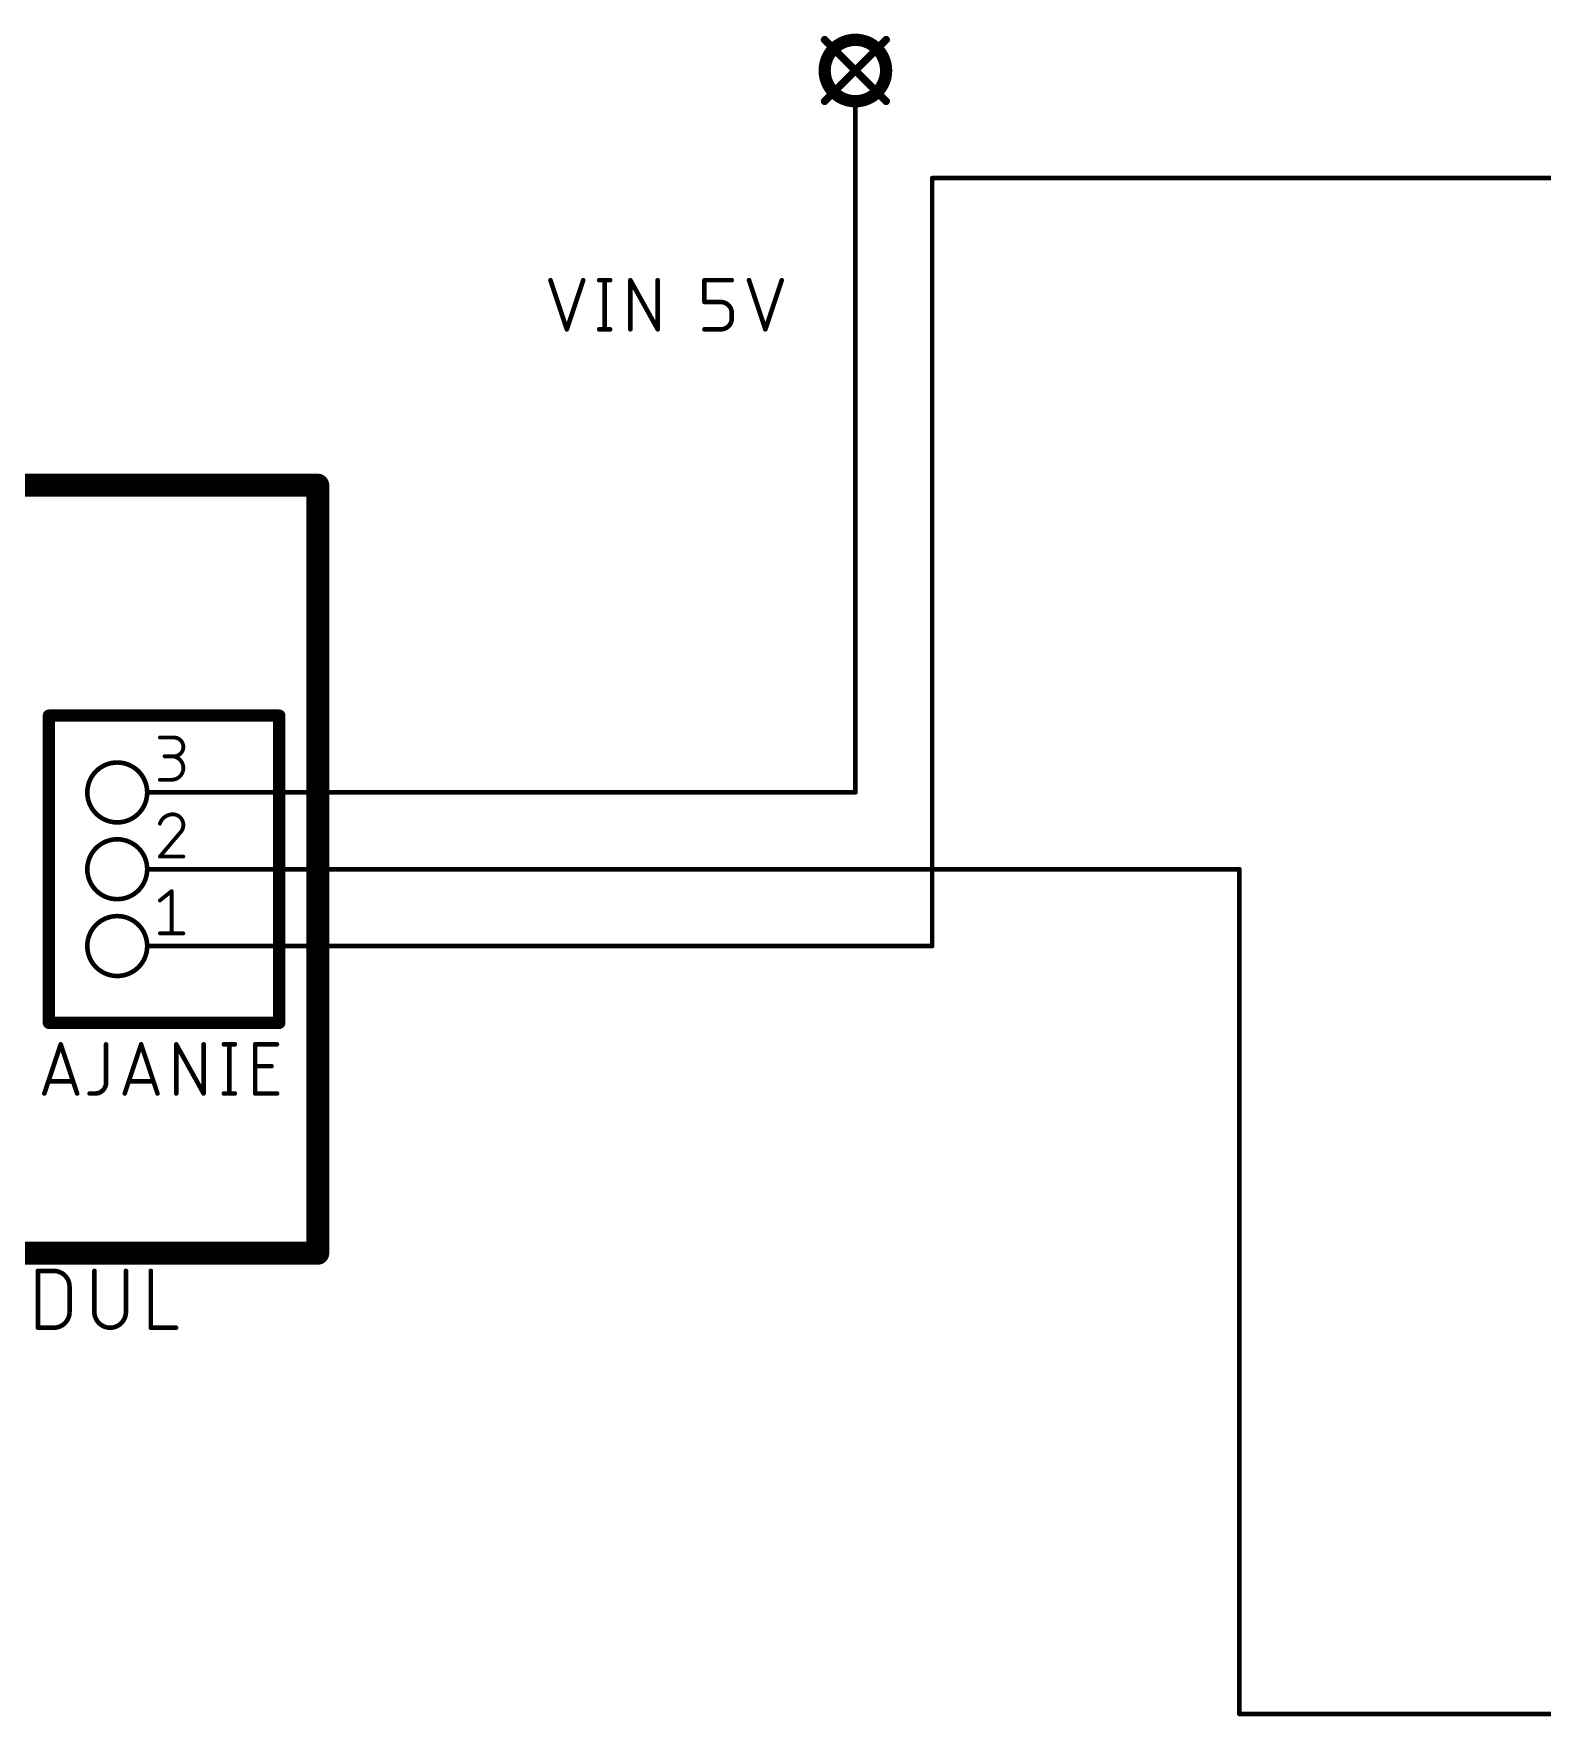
# Model space of a CAD drawing. Extents: x -10 to 250, y 0 to 179.
# Drawn here: x 41.4 to 91.3, y 78.7 to 134.3 of the extents above; entities that cross this region are included whole.
import ezdxf

# ---------------------------------------------------------------- set-up
doc = ezdxf.new("R2010")
doc.units = 0
for name, color, linetype in [('90', 214, 'CONTINUOUS'), ('91', 94, 'CONTINUOUS'), ('94', 14, 'CONTINUOUS'), ('95', 250, 'CONTINUOUS')]:
    doc.layers.add(name, color=color, linetype=linetype)

msp = doc.modelspace()

# ---------------------------------------------------------------- linework, layer by layer
at = {"layer": '90'}
for points, const_width in [([(50.8, 119.38), (20.32, 119.38)], 0.762), ([(50.8, 93.98), (50.8, 119.38)], 0.762), ([(20.32, 93.98), (50.8, 93.98)], 0.762), ([(41.5492, 91.5162), (41.5492, 93.3958)], 0.1524), ([(41.5492, 93.3958), (42.0713, 93.3958)], 0.1524), ([(42.5935, 92.8737), (42.5935, 92.0383)], 0.1524), ([(43.4135, 93.3958), (43.4135, 92.0383)], 0.1524), ([(44.4577, 92.0383), (44.4577, 93.3958)], 0.1524), ([(45.2805, 93.3958), (45.2805, 91.5162)], 0.1524), ([(42.0713, 91.5162), (41.5492, 91.5162)], 0.1524), ([(45.2805, 91.5162), (46.1158, 91.5162)], 0.1524)]:
    msp.add_lwpolyline(points, dxfattribs=dict(at, const_width=const_width))
for points, const_width in [([(50.9905, 119.38, 1), (50.6095, 119.38)], 0.381), ([(50.8, 119.1895, 1), (50.8, 119.5705)], 0.381), ([(50.6095, 93.98, 1), (50.9905, 93.98)], 0.381), ([(50.8, 93.7895, 1), (50.8, 94.1705)], 0.381), ([(41.5873, 93.3958, 1), (41.5111, 93.3958)], 0.0762), ([(41.5492, 93.4339, 1), (41.5492, 93.3577)], 0.0762), ([(42.5935, 92.8737, 0.4142), (42.0713, 93.3958)], 0.1524), ([(42.0713, 93.4339, 1), (42.0713, 93.3577)], 0.0762), ([(42.0713, 93.3577, 1), (42.0713, 93.4339)], 0.0762), ([(42.6316, 92.8737, 1), (42.5554, 92.8737)], 0.0762), ([(43.4516, 93.3958, 1), (43.3754, 93.3958)], 0.0762), ([(44.4958, 93.3958, 1), (44.4196, 93.3958)], 0.0762), ([(45.3186, 93.3958, 1), (45.2424, 93.3958)], 0.0762), ([(42.5554, 92.8737, 1), (42.6316, 92.8737)], 0.0762), ([(42.0713, 91.5162, 0.4142), (42.5935, 92.0383)], 0.1524), ([(42.6316, 92.0383, 1), (42.5554, 92.0383)], 0.0762), ([(42.5554, 92.0383, 1), (42.6316, 92.0383)], 0.0762), ([(43.4135, 92.0383, 1), (44.4577, 92.0383)], 0.1524), ([(43.4516, 92.0383, 1), (43.3754, 92.0383)], 0.0762), ([(43.3754, 92.0383, 1), (43.4516, 92.0383)], 0.0762), ([(44.4958, 92.0383, 1), (44.4196, 92.0383)], 0.0762), ([(44.4196, 92.0383, 1), (44.4958, 92.0383)], 0.0762), ([(41.5492, 91.5543, 1), (41.5492, 91.4781)], 0.0762), ([(41.5111, 91.5162, 1), (41.5873, 91.5162)], 0.0762), ([(42.0713, 91.5543, 1), (42.0713, 91.4781)], 0.0762), ([(42.0713, 91.4781, 1), (42.0713, 91.5543)], 0.0762), ([(45.2805, 91.5543, 1), (45.2805, 91.4781)], 0.0762), ([(45.2424, 91.5162, 1), (45.3186, 91.5162)], 0.0762), ([(46.1158, 91.4781, 1), (46.1158, 91.5543)], 0.0762)]:
    msp.add_lwpolyline(points, format="xyb", dxfattribs=dict(at, const_width=const_width))
at = {"layer": '91', "const_width": 0.1524}
for points in [[(68.58, 109.22), (68.58, 129.54)], [(96.52, 129.54), (71.12, 129.54)], [(71.12, 129.54), (71.12, 104.14)], [(45.72, 109.22), (68.58, 109.22)], [(81.28, 106.68), (45.72, 106.68)], [(81.28, 78.74), (81.28, 106.68)], [(71.12, 104.14), (45.72, 104.14)], [(149.86, 78.74), (81.28, 78.74)]]:
    msp.add_lwpolyline(points, dxfattribs=at)
at = {"layer": '91', "const_width": 0.0762}
for points in [[(68.6181, 129.54, 1), (68.5419, 129.54)], [(71.12, 129.5781, 1), (71.12, 129.5019)], [(71.1581, 129.54, 1), (71.0819, 129.54)], [(45.72, 109.2581, 1), (45.72, 109.1819)], [(68.5419, 109.22, 1), (68.6181, 109.22)], [(68.58, 109.1819, 1), (68.58, 109.2581)], [(45.72, 106.7181, 1), (45.72, 106.6419)], [(81.3181, 106.68, 1), (81.2419, 106.68)], [(81.28, 106.6419, 1), (81.28, 106.7181)], [(45.72, 104.1781, 1), (45.72, 104.1019)], [(71.0819, 104.14, 1), (71.1581, 104.14)], [(71.12, 104.1019, 1), (71.12, 104.1781)], [(81.28, 78.7781, 1), (81.28, 78.7019)], [(81.2419, 78.74, 1), (81.3181, 78.74)]]:
    msp.add_lwpolyline(points, format="xyb", dxfattribs=at)
at = {"layer": '94'}
for points, const_width in [([(68.58, 132.08, 1), (68.58, 134.112, 1), (68.58, 132.08)], 0.4064), ([(67.6089, 134.1569, 1), (67.5191, 134.0671)], 0.127), ([(69.6409, 134.0671, 1), (69.5511, 134.1569)], 0.127), ([(67.5191, 132.1249, 1), (67.6089, 132.0351)], 0.127), ([(68.6181, 132.08, 1), (68.5419, 132.08)], 0.0762), ([(69.5511, 132.0351, 1), (69.6409, 132.1249)], 0.127), ([(68.5419, 129.54, 1), (68.6181, 129.54)], 0.0762), ([(41.91, 111.8616, 1), (41.91, 111.6584)], 0.2032), ([(42.0116, 111.76, 1), (41.8084, 111.76)], 0.2032), ([(49.6316, 111.76, 1), (49.4284, 111.76)], 0.2032), ([(49.53, 111.6584, 1), (49.53, 111.8616)], 0.2032), ([(44.1706, 108.2294, 1), (44.1706, 110.2106, 1), (44.1706, 108.2294)], 0.1524), ([(45.1612, 109.2581, 1), (45.1612, 109.1819)], 0.0762), ([(45.72, 109.1819, 1), (45.72, 109.2581)], 0.0762), ([(44.1706, 105.6894, 1), (44.1706, 107.6706, 1), (44.1706, 105.6894)], 0.1524), ([(45.1612, 106.7181, 1), (45.1612, 106.6419)], 0.0762), ([(45.72, 106.6419, 1), (45.72, 106.7181)], 0.0762), ([(44.1706, 103.1494, 1), (44.1706, 105.1306, 1), (44.1706, 103.1494)], 0.1524), ([(45.1612, 104.1781, 1), (45.1612, 104.1019)], 0.0762), ([(45.72, 104.1019, 1), (45.72, 104.1781)], 0.0762), ([(41.91, 101.7016, 1), (41.91, 101.4984)], 0.2032), ([(41.8084, 101.6, 1), (42.0116, 101.6)], 0.2032), ([(49.4284, 101.6, 1), (49.6316, 101.6)], 0.2032), ([(49.53, 101.4984, 1), (49.53, 101.7016)], 0.2032)]:
    msp.add_lwpolyline(points, format="xyb", dxfattribs=dict(at, const_width=const_width))
for points, const_width in [([(67.564, 134.112), (69.596, 132.08)], 0.254), ([(67.564, 132.08), (69.596, 134.112)], 0.254), ([(68.58, 129.54), (68.58, 132.08)], 0.1524), ([(49.53, 111.76), (41.91, 111.76)], 0.4064), ([(41.91, 111.76), (41.91, 101.6)], 0.4064), ([(49.53, 101.6), (49.53, 111.76)], 0.4064), ([(45.72, 109.22), (45.1612, 109.22)], 0.1524), ([(45.72, 106.68), (45.1612, 106.68)], 0.1524), ([(45.72, 104.14), (45.1612, 104.14)], 0.1524), ([(41.91, 101.6), (49.53, 101.6)], 0.4064)]:
    msp.add_lwpolyline(points, dxfattribs=dict(at, const_width=const_width))
at = {"layer": '95'}
for points, const_width in [([(58.4962, 126.1618), (59.0381, 124.5362)], 0.1524), ([(59.0381, 124.5362), (59.5799, 126.1618)], 0.1524), ([(60.1079, 126.1618), (60.4692, 126.1618)], 0.1524), ([(60.2886, 126.1618), (60.2886, 124.5362)], 0.1524), ([(61.1396, 124.5362), (61.1396, 126.1618)], 0.1524), ([(61.1396, 126.1618), (62.0427, 124.5362)], 0.1524), ([(62.0427, 124.5362), (62.0427, 126.1618)], 0.1524), ([(63.5885, 125.4393), (63.5885, 126.1618)], 0.1524), ([(63.5885, 126.1618), (64.4916, 126.1618)], 0.1524), ([(65.0613, 126.1618), (65.6032, 124.5362)], 0.1524), ([(65.6032, 124.5362), (66.145, 126.1618)], 0.1524), ([(64.1304, 125.4393), (63.5885, 125.4393)], 0.1524), ([(64.4916, 124.8974), (64.4916, 125.0781)], 0.1524), ([(60.1079, 124.5362), (60.4692, 124.5362)], 0.1524), ([(63.5885, 124.5362), (64.1304, 124.5362)], 0.1524), ([(45.5803, 111.0361), (46.046, 111.0361)], 0.127), ([(46.046, 110.4152), (45.7355, 110.4152)], 0.127), ([(45.5803, 109.6391), (45.9684, 109.6391)], 0.127), ([(46.24, 107.8752), (45.5803, 107.0991)], 0.127), ([(45.5803, 107.0991), (46.3564, 107.0991)], 0.127), ([(45.5803, 105.6457), (45.9684, 105.9561)], 0.127), ([(45.9684, 105.9561), (45.9684, 104.5591)], 0.127), ([(45.5803, 104.5591), (46.3564, 104.5591)], 0.127), ([(41.7603, 99.2632), (42.3021, 100.8888)], 0.1524), ([(42.3021, 100.8888), (42.844, 99.2632)], 0.1524), ([(43.8012, 100.8888), (43.8012, 99.6244)], 0.1524), ([(44.4176, 99.2632), (44.9595, 100.8888)], 0.1524), ([(44.9595, 100.8888), (45.5013, 99.2632)], 0.1524), ([(46.1231, 99.2632), (46.1231, 100.8888)], 0.1524), ([(46.1231, 100.8888), (47.0262, 99.2632)], 0.1524), ([(47.0262, 99.2632), (47.0262, 100.8888)], 0.1524), ([(47.6967, 100.8888), (48.0579, 100.8888)], 0.1524), ([(47.8773, 100.8888), (47.8773, 99.2632)], 0.1524), ([(48.7313, 99.2632), (48.7313, 100.8888)], 0.1524), ([(48.7313, 100.8888), (49.4538, 100.8888)], 0.1524), ([(48.7313, 100.1663), (49.2732, 100.1663)], 0.1524), ([(42.7085, 99.6696), (41.8957, 99.6696)], 0.1524), ([(45.3659, 99.6696), (44.5531, 99.6696)], 0.1524), ([(43.44, 99.2632), (43.2593, 99.2632)], 0.1524), ([(47.6967, 99.2632), (48.0579, 99.2632)], 0.1524), ([(49.4538, 99.2632), (48.7313, 99.2632)], 0.1524)]:
    msp.add_lwpolyline(points, dxfattribs=dict(at, const_width=const_width))
for points, const_width in [([(58.5323, 126.1738, 1), (58.4601, 126.1498)], 0.0762), ([(59.6161, 126.1498, 1), (59.5438, 126.1738)], 0.0762), ([(60.1079, 126.1999, 1), (60.1079, 126.1237)], 0.0762), ([(60.3267, 126.1618, 1), (60.2505, 126.1618)], 0.0762), ([(60.4692, 126.1237, 1), (60.4692, 126.1999)], 0.0762), ([(61.1777, 126.1618, 1), (61.1015, 126.1618)], 0.0762), ([(61.1729, 126.1803, 1), (61.1063, 126.1433)], 0.0762), ([(62.0808, 126.1618, 1), (62.0046, 126.1618)], 0.0762), ([(63.6266, 126.1618, 1), (63.5504, 126.1618)], 0.0762), ([(63.5885, 126.1999, 1), (63.5885, 126.1237)], 0.0762), ([(64.4916, 126.1237, 1), (64.4916, 126.1999)], 0.0762), ([(65.0975, 126.1738, 1), (65.0252, 126.1498)], 0.0762), ([(66.1812, 126.1498, 1), (66.1089, 126.1738)], 0.0762), ([(63.5885, 125.4774, 1), (63.5885, 125.4012)], 0.0762), ([(63.5504, 125.4393, 1), (63.6266, 125.4393)], 0.0762), ([(64.4916, 125.0781, 0.4142), (64.1304, 125.4393)], 0.1524), ([(64.1304, 125.4774, 1), (64.1304, 125.4012)], 0.0762), ([(64.1304, 125.4012, 1), (64.1304, 125.4774)], 0.0762), ([(64.1304, 124.5362, 0.4142), (64.4916, 124.8974)], 0.1524), ([(64.5297, 125.0781, 1), (64.4535, 125.0781)], 0.0762), ([(64.4535, 125.0781, 1), (64.5297, 125.0781)], 0.0762), ([(64.5297, 124.8974, 1), (64.4535, 124.8974)], 0.0762), ([(64.4535, 124.8974, 1), (64.5297, 124.8974)], 0.0762), ([(59.0019, 124.5482, 1), (59.0742, 124.5242)], 0.0762), ([(59.0019, 124.5242, 1), (59.0742, 124.5482)], 0.0762), ([(60.1079, 124.5743, 1), (60.1079, 124.4981)], 0.0762), ([(60.2505, 124.5362, 1), (60.3267, 124.5362)], 0.0762), ([(60.4692, 124.4981, 1), (60.4692, 124.5743)], 0.0762), ([(61.1015, 124.5362, 1), (61.1777, 124.5362)], 0.0762), ([(62.0046, 124.5362, 1), (62.0808, 124.5362)], 0.0762), ([(62.0094, 124.5177, 1), (62.076, 124.5547)], 0.0762), ([(63.5885, 124.5743, 1), (63.5885, 124.4981)], 0.0762), ([(64.1304, 124.5743, 1), (64.1304, 124.4981)], 0.0762), ([(64.1304, 124.4981, 1), (64.1304, 124.5743)], 0.0762), ([(65.567, 124.5482, 1), (65.6393, 124.5242)], 0.0762), ([(65.567, 124.5242, 1), (65.6393, 124.5482)], 0.0762), ([(45.5803, 111.0679, 1), (45.5803, 111.0044)], 0.0635), ([(46.046, 110.4152, 1), (46.046, 111.0361)], 0.127), ([(46.046, 111.0679, 1), (46.046, 111.0044)], 0.0635), ([(46.046, 111.0044, 1), (46.046, 111.0679)], 0.0635), ([(45.7355, 110.447, 1), (45.7355, 110.3835)], 0.0635), ([(45.9684, 110.447, 1), (45.9684, 110.3835)], 0.0635), ([(45.9684, 109.6391, 1), (45.9684, 110.4152)], 0.127), ([(46.046, 110.447, 1), (46.046, 110.3835)], 0.0635), ([(46.046, 110.3835, 1), (46.046, 110.447)], 0.0635), ([(45.5803, 109.6709, 1), (45.5803, 109.6073)], 0.0635), ([(45.9684, 109.6709, 1), (45.9684, 109.6073)], 0.0635), ([(45.9684, 109.6073, 1), (45.9684, 109.6709)], 0.0635), ([(46.0072, 108.4961, 0.3252), (45.5803, 108.1857)], 0.127), ([(46.0072, 108.5279, 1), (46.0072, 108.4643)], 0.0635), ([(46.3564, 108.1469, 0.4142), (46.0072, 108.4961)], 0.127), ([(46.0072, 108.4644, 1), (46.0072, 108.5278)], 0.0635), ([(45.5501, 108.1954, 1), (45.6105, 108.1759)], 0.0635), ([(46.24, 107.8752, 0.2053), (46.3564, 108.1469)], 0.127), ([(46.3882, 108.1468, 1), (46.3247, 108.1469)], 0.0635), ([(46.3247, 108.1469, 1), (46.3882, 108.1469)], 0.0635), ([(46.2181, 107.8982, 1), (46.2619, 107.8522)], 0.0635), ([(46.2642, 107.8546, 1), (46.2158, 107.8958)], 0.0635), ([(45.5803, 107.1309, 1), (45.5803, 107.0674)], 0.0635), ([(45.5561, 107.1197, 1), (45.6045, 107.0785)], 0.0635), ([(46.3564, 107.0674, 1), (46.3564, 107.1309)], 0.0635), ([(46.0001, 105.9561, 1), (45.9366, 105.9561)], 0.0635), ([(45.9882, 105.9313, 1), (45.9485, 105.9809)], 0.0635), ([(45.5605, 105.6704, 1), (45.6001, 105.6209)], 0.0635), ([(45.5803, 104.5909, 1), (45.5803, 104.5273)], 0.0635), ([(45.9366, 104.5591, 1), (46.0001, 104.5591)], 0.0635), ([(46.3564, 104.5273, 1), (46.3564, 104.5909)], 0.0635), ([(42.3383, 100.9008, 1), (42.266, 100.8768)], 0.0762), ([(42.3383, 100.8768, 1), (42.266, 100.9008)], 0.0762), ([(43.8393, 100.8888, 1), (43.7631, 100.8888)], 0.0762), ([(44.9956, 100.9008, 1), (44.9233, 100.8768)], 0.0762), ([(44.9956, 100.8768, 1), (44.9233, 100.9008)], 0.0762), ([(46.1612, 100.8888, 1), (46.085, 100.8888)], 0.0762), ([(46.1564, 100.9073, 1), (46.0898, 100.8703)], 0.0762), ([(47.0643, 100.8888, 1), (46.9881, 100.8888)], 0.0762), ([(47.6967, 100.9269, 1), (47.6967, 100.8507)], 0.0762), ([(47.9154, 100.8888, 1), (47.8392, 100.8888)], 0.0762), ([(48.0579, 100.8507, 1), (48.0579, 100.9269)], 0.0762), ([(48.7694, 100.8888, 1), (48.6932, 100.8888)], 0.0762), ([(48.7313, 100.9269, 1), (48.7313, 100.8507)], 0.0762), ([(49.4538, 100.8507, 1), (49.4538, 100.9269)], 0.0762), ([(48.7313, 100.2044, 1), (48.7313, 100.1282)], 0.0762), ([(49.2732, 100.1282, 1), (49.2732, 100.2044)], 0.0762), ([(41.8957, 99.7077, 1), (41.8957, 99.6315)], 0.0762), ([(42.7085, 99.6315, 1), (42.7085, 99.7077)], 0.0762), ([(43.44, 99.2632, 0.4142), (43.8012, 99.6244)], 0.1524), ([(43.8393, 99.6244, 1), (43.7631, 99.6244)], 0.0762), ([(43.7631, 99.6244, 1), (43.8393, 99.6244)], 0.0762), ([(44.5531, 99.7077, 1), (44.5531, 99.6315)], 0.0762), ([(45.3659, 99.6315, 1), (45.3659, 99.7077)], 0.0762), ([(41.7241, 99.2752, 1), (41.7964, 99.2512)], 0.0762), ([(42.8079, 99.2512, 1), (42.8802, 99.2752)], 0.0762), ([(43.2593, 99.3013, 1), (43.2593, 99.2251)], 0.0762), ([(43.44, 99.3013, 1), (43.44, 99.2251)], 0.0762), ([(43.44, 99.2251, 1), (43.44, 99.3013)], 0.0762), ([(44.3814, 99.2752, 1), (44.4537, 99.2512)], 0.0762), ([(45.4652, 99.2512, 1), (45.5375, 99.2752)], 0.0762), ([(46.085, 99.2632, 1), (46.1612, 99.2632)], 0.0762), ([(46.9881, 99.2632, 1), (47.0643, 99.2632)], 0.0762), ([(46.9929, 99.2447, 1), (47.0595, 99.2817)], 0.0762), ([(47.6967, 99.3013, 1), (47.6967, 99.2251)], 0.0762), ([(47.8392, 99.2632, 1), (47.9154, 99.2632)], 0.0762), ([(48.0579, 99.2251, 1), (48.0579, 99.3013)], 0.0762), ([(48.7313, 99.3013, 1), (48.7313, 99.2251)], 0.0762), ([(48.6932, 99.2632, 1), (48.7694, 99.2632)], 0.0762), ([(49.4538, 99.2251, 1), (49.4538, 99.3013)], 0.0762)]:
    msp.add_lwpolyline(points, format="xyb", dxfattribs=dict(at, const_width=const_width))

doc.saveas('drawing.dxf')
